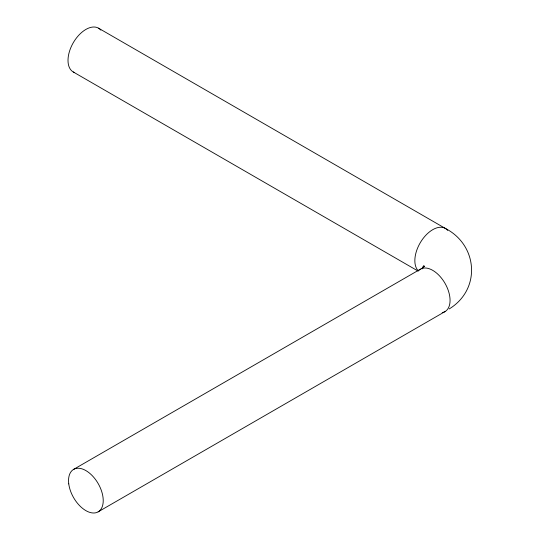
<?xml version="1.0" encoding="UTF-8"?>
<svg xmlns="http://www.w3.org/2000/svg" width="540" height="540" viewBox="0 0 540 540"><rect width="100%" height="100%" fill="white"/><g stroke="black" fill="none" stroke-linecap="round" stroke-linejoin="round"><path stroke-width="0.81" d="M422.746 268.117L423.522 265.95L422.914 267.469M422.03 268.934L424.13 265.856L422.982 267.273M421.605 268.623L424.244 266.45L422.469 267.847M449.199 308.947C481.093 289.487 478.035 245.241 445.365 228.427L98.523 28.181M73.622 469.375L420.458 269.129M98.145 511.853L444.987 311.607M73.244 71.969L417.893 270.945M418.21 271.033A24.523 14.162 60 0 1 444.987 283.291A24.523 14.162 60 0 1 442.213 312.606M417.757 270.25A25.279 14.594 -60 0 1 422.942 238.694A25.279 14.594 -60 0 1 447.687 230.384M74.615 72.603A25.279 14.594 -60 0 1 73.913 41.661A25.279 14.594 -60 0 1 100.845 30.139M68.762 483.887A24.523 14.162 60 0 0 96.815 512.474A24.523 14.162 60 0 0 92.077 475.483A24.523 14.162 60 0 0 68.762 483.887"/></g></svg>
